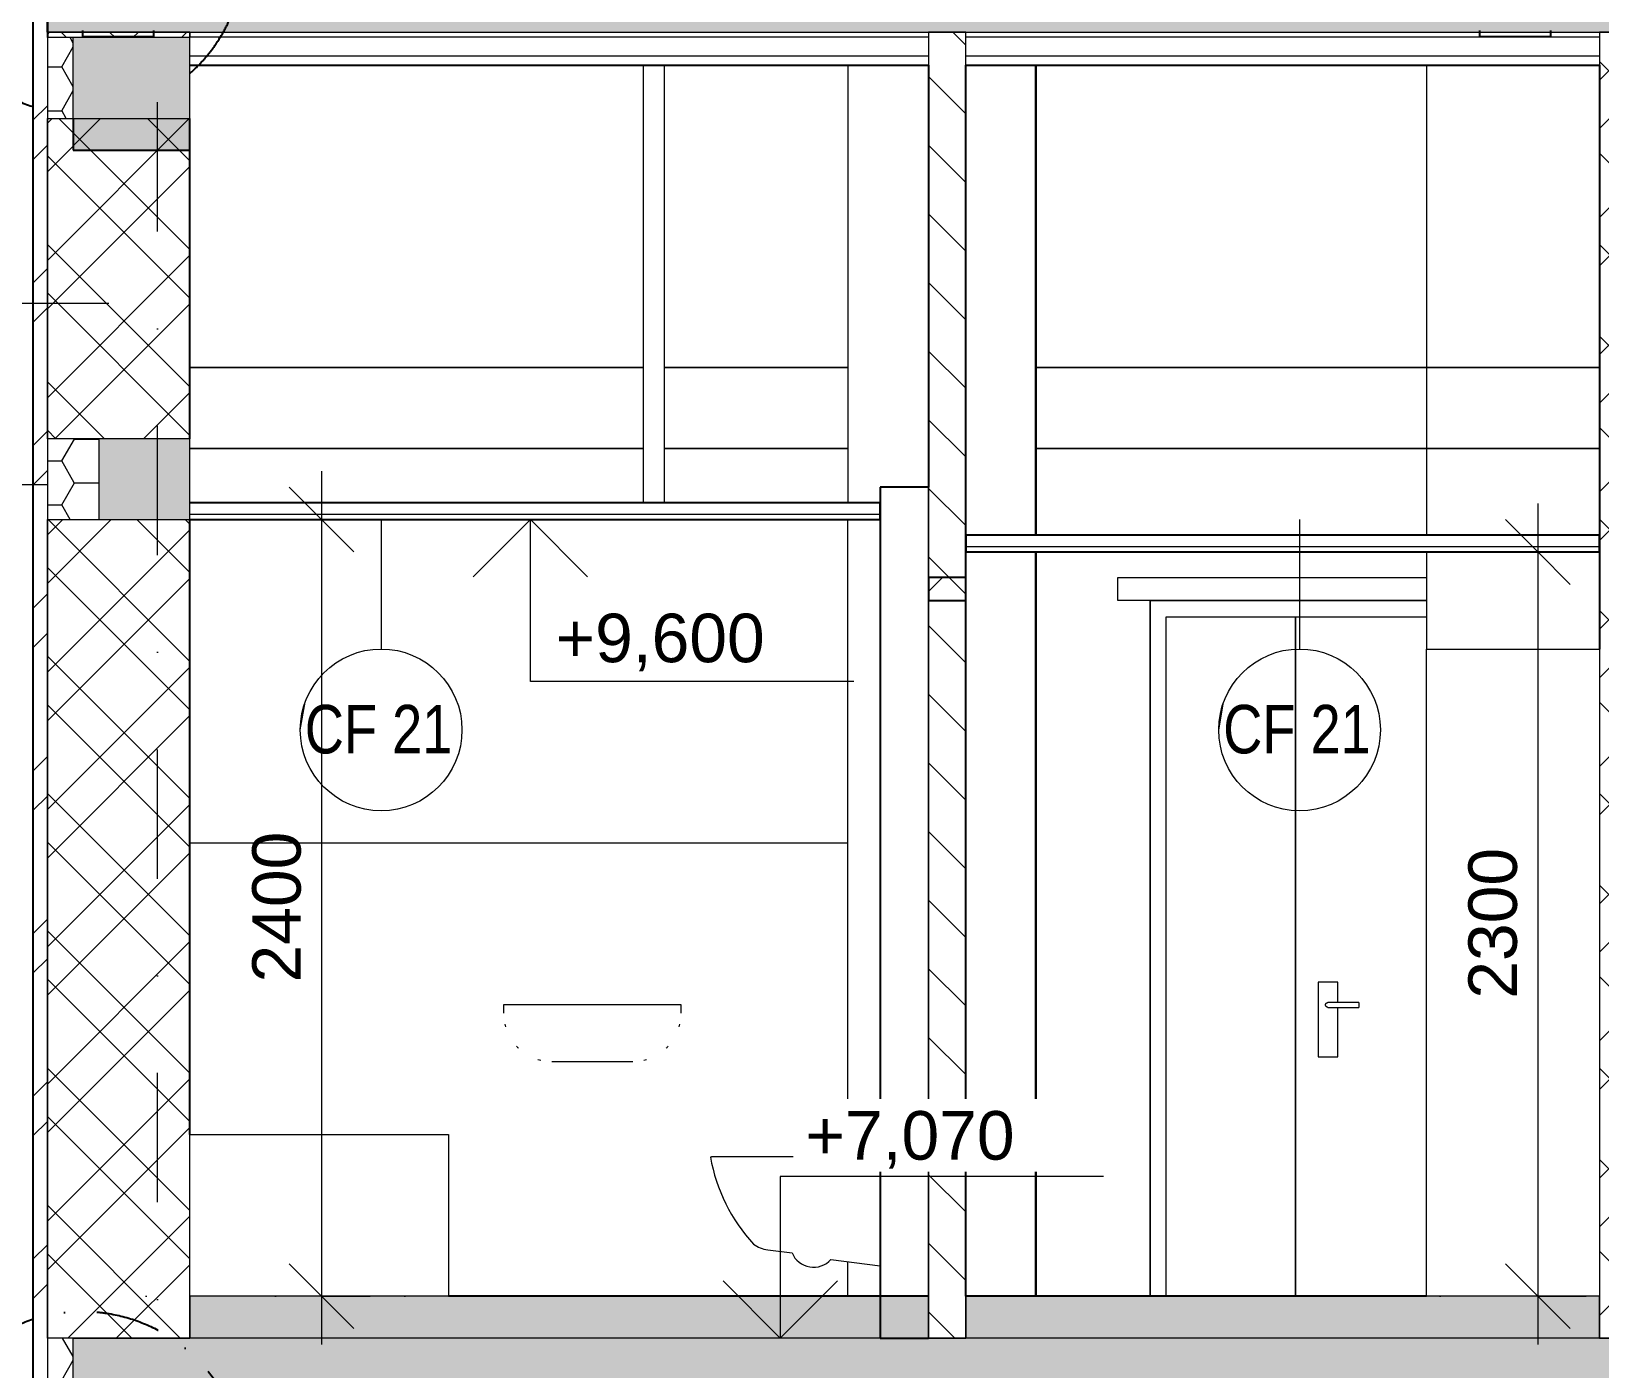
# Model space of a CAD drawing. Header units: millimetres. Extents: x -9657 to 178820, y -8645 to 72638.
# Drawn here: x 32708 to 37557, y 6976 to 11109 of the extents above; entities that cross this region are included whole.
import ezdxf

# ---------------------------------------------------------------- set-up
doc = ezdxf.new("R2010")
doc.units = ezdxf.units.MM
for name, pattern in [('HA_DashDot_10mm-S3mm', [1000, 400, -300, 0, -300]), ('HA_DashDot_4mm-S1mm', [400, 200, -100, 0, -100]), ('HA_Dot-S4mm', [400, 0, -400])]:
    doc.linetypes.add(name, pattern=pattern)
for name, color, linetype, lineweight in [('A-____-____-DIMS', 9, 'Continuous', 5), ('A-____-____-DIMS-100', 9, 'Continuous', 5), ('A-CLNG-____-IDEN', 9, 'Continuous', 9), ('A-CLNG-____-MCUT', 9, 'Continuous', 25), ('A-DETL-____-THIN', 9, 'Continuous', 9), ('A-DETL-GENF-OTLN', 9, 'Continuous', 9), ('A-DOOR-____-OTLN', 9, 'Continuous', 9), ('A-DOOR-FRAM-OTLN', 9, 'Continuous', 9), ('A-FLOR-____-MCUT', 9, 'Continuous', 25), ('A-FLOR-____-OTLN', 9, 'Continuous', 9), ('A-FLOR-____-OVHD', 9, 'HA_DashDot_4mm-S1mm', 25), ('A-FLOR-____-PATT', 9, 'Continuous', 25), ('A-FLOR-LEVL-OTLN', 9, 'Continuous', 9), ('A-GENM-____-MCUT', 9, 'Continuous', 25), ('A-GENM-____-OTLN', 9, 'Continuous', 9), ('A-ROOF-____-MCUT', 9, 'Continuous', 25), ('A-ROOF-____-PATT', 9, 'Continuous', 25), ('A-WALL-____-MCUT', 9, 'Continuous', 25), ('A-WALL-____-PATT', 9, 'Continuous', 25), ('G-____-____-DIMS', 9, 'Continuous', 5), ('I-FURN-____-OTLN', 9, 'Continuous', 9), ('I-WALL-____-MCUT', 9, 'Continuous', 25), ('I-WALL-____-OTLN', 9, 'Continuous', 9), ('P-SANR-FIXT-OTLN', 9, 'Continuous', 9), ('S-BEAM-____-MCUT', 9, 'Continuous', 25), ('S-COLS-____-OTLN', 9, 'Continuous', 9), ('S-GRID-____-OTLN', 9, 'Continuous', 5)]:
    doc.layers.add(name, color=color, linetype=linetype, lineweight=lineweight)
doc.styles.add('Arial_1', font='arial.ttf', dxfattribs={"height": 150})
doc.styles.add('Arial_3', font='arial.ttf', dxfattribs={"width": 0.8, "height": 150})
doc.dimstyles.new('Inner_Dimensions_1', dxfattribs={"dimscale": 304.8, "dimtxt": 153.03891, "dimasz": 0.656168, "dimexe": 0.492126, "dimexo": 0.0625, "dimgap": 0.065617, "dimtad": 1, "dimdec": 0, "dimzin": 0, "dimdsep": 46, "dimtxsty": 'Arial_1', "dimblk1": 'OBLIQUE', "dimblk2": 'OBLIQUE', "dimsah": 1, "dimcen": 0.09, "dimdle": 0.492126, "dimazin": 0, "dimtfac": 1, "dimtdec": 4, "dimtix": 1, "dimtmove": 0, "dimatfit": 3, "dimfxl": 0.492126, "dimfxlon": 1, "dimtvp": 1, "dimtolj": 1, "dimtzin": 0, "dimlwd": 9, "dimlwe": 9, "dimarcsym": 2})
pattern_1 = [(0, (28856.2, 1865.4), (117.187, 67.658), [78.125, -156.25]), (120, (28856.2, 1865.4), (-117.18705, 67.6579), [78.125, -156.25]), (60, (28856.2, 1865.4), (0.00045, 135.3168), [0, -156.25, 78.125, 0])]

# ---------------------------------------------------------------- blocks, each defined once
blk = doc.blocks.new('ABMV_Bathtub_Generic - 800x1700-1414026-ŘEZ C-C OBJEKT C')
at = {"layer": 'P-SANR-FIXT-OTLN', "color": 50}
for p, q in [((-44834.9, 900), (-44834.9, 1400)), ((-44834.9, 1400), (-44034.9, 1400)), ((-44034.9, 1400), (-44034.9, 900)), ((-44034.9, 900), (-44834.9, 900))]:
    blk.add_line(p, q, dxfattribs=at)
blk = doc.blocks.new('ABMV_WashBasin_Generic - 550x460-1465709-ŘEZ C-C OBJEKT C')
at = {"layer": 'P-SANR-FIXT-OTLN', "color": 50}
for p, q in [((-43864.9, 8100), (-43864.9, 8075)), ((-43714.9, 8100), (-43864.9, 8100)), ((-43464.9, 8100), (-43714.9, 8100)), ((-43314.9, 8100), (-43464.9, 8100)), ((-43314.9, 8075), (-43314.9, 8100)), ((-43714.9, 7925), (-43464.9, 7925))]:
    blk.add_line(p, q, dxfattribs=at)
for centre, start, end in [((-43714.9, 8075), 193.3248, 196.6752), ((-43464.9, 8075), 343.3248, 346.6752), ((-43714.9, 8075), 223.3248, 226.6752), ((-43464.9, 8075), 313.3248, 316.6752), ((-43714.9, 8075), 253.3105, 256.7041), ((-43464.9, 8075), 283.2959, 286.6895)]:
    blk.add_arc(centre, 150, start, end, dxfattribs=at)
blk = doc.blocks.new('ABMV_Toilet_WallHung - Default-1928451-ŘEZ C-C OBJEKT C')
at = {"layer": 'A-GENM-____-OTLN', "color": 50}
for p, q in [((-42699.9, 7630), (-43221.7, 7630)), ((-43047.5, 7343.2), (-42972.2, 7333.7)), ((-42851.9, 7313.2), (-42699.9, 7294))]:
    blk.add_line(p, q, dxfattribs=at)
for centre, radius, start, end in [((-43221.7, 7623.1), 6.88, 90, 116.1077), ((-42701.1, 7722.4), 531.8, 190.0869, 222.8303), ((-43036, 7434.1), 91.6, 233.0278, 262.7846), ((-42905.6, 7361.4), 72.2, 202.6016, 318.1053)]:
    blk.add_arc(centre, radius, start, end, dxfattribs=at)
blk = doc.blocks.new('NAB_Šatní_skříň_ADNS - 535x2000xšířka-1799859-ŘEZ C-C OBJEKT C')
at = {"layer": 'I-FURN-____-OTLN', "color": 50}
for p, q in [((-41009.9, 9200), (-40474.9, 9200)), ((-41009.9, 7200), (-41009.9, 9200)), ((-40474.9, 9200), (-40474.9, 7200)), ((-40474.9, 7200), (-41009.9, 7200))]:
    blk.add_line(p, q, dxfattribs=at)
blk = doc.blocks.new('HA_DR_Double_Swing_Solid - In_BJ_1200x2100_800-V43-ŘEZ C-C OBJEKT C')
at = {"layer": 'A-DOOR-____-OTLN', "color": 50}
for p, q in [((-41414.9, 9300), (-41414.9, 7200)), ((-41414.9, 7200), (-41414.9, 9300)), ((-41344.9, 8170), (-41344.9, 7940)), ((-41284.9, 8170), (-41344.9, 8170)), ((-41284.9, 8107.2), (-41284.9, 8170)), ((-41219.9, 8107.5), (-41314.9, 8107.5)), ((-41219.9, 8107.5), (-41219.9, 8100)), ((-41219.9, 8100), (-41219.9, 8092.5)), ((-41314.9, 8092.5), (-41219.9, 8092.5)), ((-41284.9, 7940), (-41284.9, 8092.8)), ((-41344.9, 7940), (-41284.9, 7940))]:
    blk.add_line(p, q, dxfattribs=at)
for points, knots in [([(-41322.4, 8100), (-41322.4, 8100.7), (-41322.3, 8101.6), (-41321.9, 8102.9), (-41321.4, 8103.8), (-41321, 8104.4), (-41320.5, 8104.9), (-41320.1, 8105.4), (-41319.5, 8106), (-41318.8, 8106.4), (-41318.2, 8106.7), (-41317.8, 8106.9), (-41317.3, 8107.1), (-41316.8, 8107.2), (-41316.4, 8107.4), (-41315.9, 8107.4), (-41315.4, 8107.5), (-41315.1, 8107.5), (-41314.9, 8107.5)], [0, 0, 0, 0, 0.0833333, 0.125, 0.1666667, 0.2083333, 0.2291667, 0.25, 0.2916667, 0.3333333, 0.3541667, 0.375, 0.3958333, 0.4166667, 0.4375, 0.4583333, 0.4791667, 0.5, 0.5, 0.5, 0.5]), ([(-41314.9, 8092.5), (-41315.1, 8092.5), (-41315.4, 8092.5), (-41315.9, 8092.6), (-41316.4, 8092.6), (-41316.8, 8092.8), (-41317.3, 8092.9), (-41317.8, 8093.1), (-41318.2, 8093.3), (-41318.7, 8093.5), (-41319.1, 8093.8), (-41319.6, 8094.1), (-41320.1, 8094.6), (-41320.5, 8095.1), (-41321, 8095.6), (-41321.4, 8096.2), (-41321.9, 8097.1), (-41322.3, 8098.4), (-41322.4, 8099.3), (-41322.4, 8100)], [0.5, 0.5, 0.5, 0.5, 0.5208333, 0.5416667, 0.5625, 0.5833333, 0.6041667, 0.625, 0.6458333, 0.6666667, 0.6875, 0.7083333, 0.75, 0.7708333, 0.7916667, 0.8333333, 0.875, 0.9166667, 1, 1, 1, 1])]:
    blk.add_open_spline(points, degree=3, knots=knots, dxfattribs=at)
at = {"layer": 'A-DOOR-FRAM-OTLN', "color": 50}
for p, q in [((-41864.9, 9350), (-41864.9, 7200)), ((-41009.9, 9350), (-41864.9, 9350)), ((-41814.9, 7200), (-41814.9, 9300)), ((-41814.9, 9300), (-41009.9, 9300))]:
    blk.add_line(p, q, dxfattribs=at)
blk = doc.blocks.new('HA_GM_Tiling_LineBased - Generic Tiles-1981518-ŘEZ C-C OBJEKT C')
at = {"layer": 'A-GENM-____-OTLN', "color": 50}
for p, q in [((-42799.9, 7630), (-42799.9, 9600)), ((-42799.9, 7200), (-42799.9, 7306.6))]:
    blk.add_line(p, q, dxfattribs=at)
blk = doc.blocks.new('TB_Porotherm KP11_5_1000mm - TB_Porotherm KP11_5_1000mm-V49-ŘEZ C-C OBJEKT C')
at = {"layer": 'A-GENM-____-OTLN', "lineweight": 5}
h = blk.add_hatch(dxfattribs=at)
h.set_pattern_fill('FP_27', color=256, style=0, pattern_type=2)
h.set_pattern_definition([(45, (-49176.07, 1865.4), (-176.777, 176.777), []), (45, (-49105.36, 1865.4), (-176.777, 176.777), []), (45, (-48963.93, 1865.4), (-106.066, 247.4874), [100, -50, 3.353, -46.647])])
h.paths.add_polyline_path([(-42434.9, 9350), (-42434.9, 9421), (-42549.9, 9421), (-42549.9, 9350)])
at = {"layer": 'A-GENM-____-MCUT', "color": 10}
for p, q in [((-42434.9, 9421), (-42549.9, 9421)), ((-42549.9, 9421), (-42549.9, 9350)), ((-42434.9, 9350), (-42434.9, 9421)), ((-42549.9, 9350), (-42434.9, 9350))]:
    blk.add_line(p, q, dxfattribs=at)
blk = doc.blocks.new('TB_Porotherm KP11_5_1500mm - TB_Porotherm KP11_5_1500mm-V50-ŘEZ C-C OBJEKT C')
at = {"layer": 'A-GENM-____-OTLN', "color": 50}
for p, q in [((-41964.9, 9350), (-41964.9, 9421)), ((-41964.9, 9421), (-41009.9, 9421)), ((-41009.9, 9350), (-41964.9, 9350))]:
    blk.add_line(p, q, dxfattribs=at)
blk = doc.blocks.new('VĚNEC C4 - VĚNEC C4-2082188-ŘEZ C-C OBJEKT C')
at = {"layer": 'A-FLOR-____-PATT', "lineweight": 9}
blk.add_hatch(color=254, dxfattribs=at).paths.add_polyline_path([(-44834.9, 10741.7), (-44834.9, 10840), (-45194.9, 10840), (-45194.9, 10741.7), (-44834.9, 10741.7)])
at = {"layer": 'A-FLOR-____-MCUT', "color": 10}
for p, q in [((-45194.9, 10840), (-45194.9, 10741.7)), ((-44834.9, 10741.7), (-44834.9, 10840)), ((-45194.9, 10741.7), (-44834.9, 10741.7))]:
    blk.add_line(p, q, dxfattribs=at)
blk = doc.blocks.new('185-01_OBJEKT C_Central_rvt-2-ŘEZ C-C OBJEKT C')
at = {"layer": 'A-FLOR-____-PATT', "lineweight": 5}
h = blk.add_hatch(color=7, dxfattribs=at)
h.paths.add_polyline_path([(-41181.8, 7070), (-40474.9, 7070), (-40474.9, 7200), (-42434.9, 7200), (-42434.9, 7070), (-42275.6, 7070)])
h.paths.add_polyline_path([(-44463.3, 7070), (-42549.9, 7070), (-42549.9, 7200), (-44834.9, 7200), (-44834.9, 7070)])
at = {"layer": 'A-FLOR-____-PATT', "lineweight": 9}
blk.add_hatch(color=254, dxfattribs=at).paths.add_polyline_path([(-45194.9, 6820), (-40224.9, 6820), (-40224.9, 7070), (-45194.9, 7070), (-45194.9, 6825.1)])
at = {"layer": 'A-ROOF-____-PATT', "lineweight": 5}
h = blk.add_hatch(dxfattribs=at)
h.set_pattern_fill('FP_25', color=250, style=0, pattern_type=2)
h.set_pattern_definition([(0, (-49176.066, 1865.4), (117.187, 67.658), [78.125, -156.25]), (120, (-49176.066, 1865.4), (-117.18755, 67.65879), [78.125, -156.25]), (60, (-49176.066, 1865.4), (-5e-05, 135.31592), [0, -156.25, 78.125, 0])])
h.paths.add_polyline_path([(-23434.9, 11106.7), (-22994.9, 11106.7), (-22994.9, 11363.4), (-26691.2, 11363.4), (-26691.2, 11106.7), (-23680.3, 11106.7)])
h.paths.add_polyline_path([(-28055.7, 11106.7), (-27578.6, 11106.7), (-27578.6, 11363.4), (-32449.9, 11363.4), (-32449.9, 11106.7), (-28602.6, 11106.7)])
h.paths.add_polyline_path([(-37311.6, 11106.7), (-37311.6, 11363.4), (-45274.9, 11363.4), (-45274.9, 11106.7), (-37900.3, 11106.7)])
at = {"layer": 'A-WALL-____-PATT', "lineweight": 5}
h = blk.add_hatch(dxfattribs=at)
h.set_pattern_fill('FP_24', color=250, style=0, pattern_type=2)
h.set_pattern_definition([(45, (-49176.07, 1865.4), (-251.447, 251.447), []), (45, (-49176.07, 2246.4), (-251.447, 251.447), [])])
h.paths.add_polyline_path([(-45278.7, 900), (-45274.9, 900), (-45274.9, 2300), (-45319.9, 2300), (-45319.9, 900)])
h.paths.add_polyline_path([(-45319.9, 3300), (-45274.9, 3300), (-45274.9, 5450), (-45319.9, 5450), (-45319.9, 3699.6)])
h.paths.add_polyline_path([(-45319.9, 6450), (-45274.9, 6450), (-45274.9, 11585.1), (-45319.9, 11585.1), (-45319.9, 6825.1)])
h = blk.add_hatch(dxfattribs=at)
h.set_pattern_fill('FP_21', color=250, style=0, pattern_type=2)
h.set_pattern_definition([(45, (-49176.07, 1865.4), (-212.132, 212.132), []), (45, (-49026.07, 1865.4), (-212.132, 212.132), []), (315, (-49176.07, 1865.4), (212.132, 212.132), []), (315, (-49026.07, 1865.4), (212.132, 212.132), [])])
h.paths.add_polyline_path([(-45274.9, 7070), (-44834.9, 7070), (-44834.9, 9600), (-45274.9, 9600), (-45274.9, 9850), (-44834.9, 9850), (-44834.9, 10840), (-45274.9, 10840), (-45274.9, 11090), (-44834.9, 11090), (-44834.9, 11106.7), (-45274.9, 11106.7), (-45274.9, 7200)])
h = blk.add_hatch(dxfattribs=at)
h.set_pattern_fill('FP_23', color=250, style=0, pattern_type=2)
h.set_pattern_definition([(135, (-49176.07, 1865.4), (-106.066, -106.066), [])])
h.paths.add_polyline_path([(-42434.9, 7070), (-42434.9, 11106.7), (-42549.9, 11106.7), (-42549.9, 7070)])
h = blk.add_hatch(dxfattribs=at)
h.set_pattern_fill('FP_22', color=250, style=0, pattern_type=2)
h.set_pattern_definition([(45, (-49176.07, 1865.4), (-212.132, 212.132), []), (45, (-49026.07, 1865.4), (-212.132, 212.132), []), (315, (-49176.07, 1865.4), (141.4214, 141.4214), [])])
h.paths.add_polyline_path([(-40474.9, 7070), (-40224.9, 7070), (-40224.9, 11106.7), (-40474.9, 11106.7), (-40474.9, 7200)])
at = {"layer": 'A-CLNG-____-MCUT', "color": 10}
for p, q in [((-42699.9, 9652), (-44834.9, 9652)), ((-42699.9, 9600), (-42699.9, 9652)), ((-44834.9, 9600), (-42699.9, 9600)), ((-40474.9, 9552), (-42434.9, 9552)), ((-42434.9, 9552), (-42434.9, 9500)), ((-40474.9, 9500), (-40474.9, 9552)), ((-42434.9, 9500), (-40474.9, 9500))]:
    blk.add_line(p, q, dxfattribs=at)
at = {"layer": 'A-CLNG-____-MCUT', "color": 50, "lineweight": 9}
for p, q in [((-42699.9, 9616), (-44834.9, 9616)), ((-40474.9, 9516), (-42434.9, 9516))]:
    blk.add_line(p, q, dxfattribs=at)
at = {"layer": 'A-FLOR-____-MCUT', "color": 50, "lineweight": 9}
for p, q in [((-44834.9, 7200), (-44834.9, 7070)), ((-42549.9, 7070), (-42549.9, 7200)), ((-42434.9, 7200), (-42434.9, 7070)), ((-40474.9, 7070), (-40474.9, 7200)), ((-44834.9, 7070), (-45194.9, 7070)), ((-42549.9, 7070), (-44834.9, 7070)), ((-42434.9, 7070), (-42549.9, 7070)), ((-40474.9, 7070), (-42434.9, 7070)), ((-40224.9, 7070), (-40474.9, 7070))]:
    blk.add_line(p, q, dxfattribs=at)
at = {"layer": 'A-FLOR-____-MCUT', "color": 10}
for p, q in [((-42549.9, 7200), (-44034.9, 7200)), ((-41009.9, 7200), (-42434.9, 7200))]:
    blk.add_line(p, q, dxfattribs=at)
at = {"layer": 'A-FLOR-____-OTLN', "color": 50}
for p, q in [((-41009.8, 10070), (-40474.9, 10070)), ((-41009.8, 10070), (-41009.8, 9820)), ((-40474.9, 9820), (-41009.8, 9820))]:
    blk.add_line(p, q, dxfattribs=at)
at = {"layer": 'A-ROOF-____-MCUT', "color": 10}
for p, q in [((-45274.9, 11585.1), (-45274.9, 11106.7)), ((-44834.9, 11004.7), (-42549.9, 11004.7)), ((-42434.9, 11004.7), (-40474.9, 11004.7))]:
    blk.add_line(p, q, dxfattribs=at)
at = {"layer": 'A-ROOF-____-MCUT', "color": 50, "lineweight": 9}
for p, q in [((-45274.9, 11106.7), (-44834.9, 11106.7)), ((-44834.9, 11106.7), (-42549.9, 11106.7)), ((-44834.9, 11106.7), (-44834.9, 11092.2)), ((-42549.9, 11106.7), (-42434.9, 11106.7)), ((-42434.9, 11106.7), (-40474.9, 11106.7)), ((-40474.9, 11106.7), (-40224.9, 11106.7)), ((-44834.9, 11092.2), (-42549.9, 11092.2)), ((-44834.9, 11092.2), (-44834.9, 11090)), ((-42434.9, 11092.2), (-40474.9, 11092.2)), ((-44834.9, 11033.8), (-42549.9, 11033.8)), ((-42434.9, 11033.8), (-40474.9, 11033.8))]:
    blk.add_line(p, q, dxfattribs=at)
at = {"layer": 'A-WALL-____-MCUT', "color": 10}
for p, q in [((-45319.9, 11585.1), (-45319.9, 6450)), ((-45274.9, 11106.7), (-45274.9, 11585.1)), ((-45274.9, 11106.7), (-45274.9, 11090)), ((-44834.9, 9850), (-44834.9, 10840)), ((-44834.9, 7700), (-44834.9, 9600))]:
    blk.add_line(p, q, dxfattribs=at)
at = {"layer": 'A-WALL-____-MCUT', "color": 50, "lineweight": 9}
for p, q in [((-44834.9, 11106.7), (-45274.9, 11106.7)), ((-45274.9, 11106.7), (-45274.9, 11090)), ((-45274.9, 11090), (-45274.9, 11106.7)), ((-44834.9, 11092.2), (-44834.9, 11106.7)), ((-42434.9, 11106.7), (-42549.9, 11106.7)), ((-42549.9, 11106.7), (-42549.9, 11092.2)), ((-42434.9, 11092.2), (-42434.9, 11106.7)), ((-40224.9, 11106.7), (-40474.9, 11106.7)), ((-40474.9, 11106.7), (-40474.9, 11092.2)), ((-44834.9, 11090), (-44834.9, 11092.2)), ((-42549.9, 11092.2), (-42549.9, 11033.8)), ((-42434.9, 11033.8), (-42434.9, 11092.2)), ((-40474.9, 11092.2), (-40474.9, 11033.8)), ((-42549.9, 11033.8), (-42549.9, 11004.7)), ((-42434.9, 11004.7), (-42434.9, 11033.8)), ((-40474.9, 11033.8), (-40474.9, 11004.7)), ((-45274.9, 10840), (-45274.9, 9850)), ((-45274.9, 9850), (-45274.9, 10840)), ((-42549.9, 9700), (-42549.9, 7200)), ((-42549.9, 7200), (-42549.9, 9700)), ((-45274.9, 9600), (-45274.9, 7070)), ((-45274.9, 7070), (-45274.9, 9600)), ((-44834.9, 7070), (-44834.9, 7200)), ((-42549.9, 7200), (-42549.9, 7070)), ((-42549.9, 7070), (-42549.9, 7200)), ((-42434.9, 7070), (-42434.9, 7200)), ((-40474.9, 7200), (-40474.9, 7070)), ((-45194.9, 7070), (-44834.9, 7070)), ((-42549.9, 7070), (-42434.9, 7070)), ((-40474.9, 7070), (-40224.9, 7070))]:
    blk.add_line(p, q, dxfattribs=at)
at = {"layer": 'I-WALL-____-MCUT', "color": 10}
for p, q in [((-42549.9, 11004.7), (-42549.9, 9700)), ((-42434.9, 7200), (-42434.9, 11004.7)), ((-40474.9, 11004.7), (-40474.9, 9200)), ((-42699.9, 9700), (-42699.9, 7070)), ((-42549.9, 9700), (-42699.9, 9700)), ((-42699.9, 7070), (-42549.9, 7070))]:
    blk.add_line(p, q, dxfattribs=at)
at = {"layer": 'I-WALL-____-OTLN', "color": 50}
for p, q in [((-42799.9, 11004.7), (-42799.9, 9652)), ((-42219.9, 9552), (-42219.9, 11004.7)), ((-41009.9, 11004.7), (-41009.9, 10070)), ((-44834.9, 10070), (-43431.9, 10070)), ((-43431.9, 10070), (-44834.9, 10070)), ((-43367.9, 10070), (-42799.9, 10070)), ((-42799.9, 10070), (-43367.9, 10070)), ((-42217.4, 10070), (-41009.9, 10070)), ((-41009.9, 10070), (-42217.4, 10070)), ((-41009.9, 10070), (-40474.9, 10070)), ((-40474.9, 10070), (-41009.9, 10070)), ((-41009.9, 10070), (-41009.9, 9820)), ((-43431.9, 9820), (-44834.9, 9820)), ((-44834.9, 9820), (-43431.9, 9820)), ((-42799.9, 9820), (-43367.9, 9820)), ((-43367.9, 9820), (-42799.9, 9820)), ((-41009.9, 9820), (-42217.4, 9820)), ((-42217.4, 9820), (-41009.9, 9820)), ((-40474.9, 9820), (-41009.9, 9820)), ((-41009.9, 9820), (-41009.9, 9552)), ((-41009.9, 9820), (-40474.9, 9820)), ((-42219.9, 7200), (-42219.9, 9500)), ((-41009.9, 9500), (-41009.9, 9200)), ((-41864.9, 7200), (-41864.9, 9350)), ((-41864.9, 9350), (-41009.9, 9350)), ((-42799.9, 8600), (-44834.9, 8600))]:
    blk.add_line(p, q, dxfattribs=at)
at = {"layer": 'S-COLS-____-OTLN', "color": 50}
for p, q in [((-43431.9, 9652), (-43431.9, 11004.7)), ((-43367.9, 11004.7), (-43367.9, 9652)), ((-42217.4, 11004.7), (-42217.4, 9552)), ((-42217.4, 9500), (-42217.4, 7200))]:
    blk.add_line(p, q, dxfattribs=at)
at = {"layer": 'A-DOOR-____-OTLN', "color": 50, "lineweight": 9}
blk.add_blockref('HA_DR_Double_Swing_Solid - In_BJ_1200x2100_800-V43-ŘEZ C-C OBJEKT C', (0, 0), dxfattribs=at)
at = {"layer": 'A-FLOR-____-OTLN', "color": 50, "lineweight": 9}
blk.add_blockref('VĚNEC C4 - VĚNEC C4-2082188-ŘEZ C-C OBJEKT C', (0, 0), dxfattribs=at)
at = {"layer": 'A-GENM-____-OTLN', "color": 50, "lineweight": 9}
for name in ['HA_GM_Tiling_LineBased - Generic Tiles-1981518-ŘEZ C-C OBJEKT C', 'TB_Porotherm KP11_5_1000mm - TB_Porotherm KP11_5_1000mm-V49-ŘEZ C-C OBJEKT C', 'TB_Porotherm KP11_5_1500mm - TB_Porotherm KP11_5_1500mm-V50-ŘEZ C-C OBJEKT C']:
    blk.add_blockref(name, (0, 0), dxfattribs=at)
at = {"layer": 'I-FURN-____-OTLN', "color": 50, "lineweight": 9}
blk.add_blockref('NAB_Šatní_skříň_ADNS - 535x2000xšířka-1799859-ŘEZ C-C OBJEKT C', (0, 0), dxfattribs=at)
at = {"layer": 'P-SANR-FIXT-OTLN', "color": 50, "lineweight": 9}
for name, p in [('ABMV_WashBasin_Generic - 550x460-1465709-ŘEZ C-C OBJEKT C', (0, 0)), ('ABMV_Bathtub_Generic - 800x1700-1414026-ŘEZ C-C OBJEKT C', (0, 6300)), ('ABMV_Toilet_WallHung - Default-1928451-ŘEZ C-C OBJEKT C', (0, 0))]:
    blk.add_blockref(name, p, dxfattribs=at)
blk = doc.blocks.new('BD Libuτ_IFC_210924_ifc-2-ŘEZ C-C OBJEKT C')
at = {"layer": 'S-BEAM-____-MCUT', "color": 10}
for p, q in [((-45166.2, 11111.6), (-45166.2, 11093)), ((-44946.2, 11093), (-44946.2, 11111.6)), ((-40846.2, 11111.5), (-40846.2, 11092.9)), ((-40626.2, 11092.9), (-40626.2, 11111.5)), ((-45166.2, 11093), (-44946.2, 11093)), ((-40846.2, 11092.9), (-40626.2, 11092.9))]:
    blk.add_line(p, q, dxfattribs=at)
blk = doc.blocks.new('Spot Elevations - Default-792506-ŘEZ C-C OBJEKT C')
at = {"layer": 'G-____-____-DIMS', "lineweight": 9}
for p, q in [((-20676.7, 1400), (-21676.7, 1400)), ((-21676.7, 1400), (-21676.7, 900)), ((-21853.5, 1076.8), (-21676.7, 900)), ((-21676.7, 900), (-21499.9, 1076.8))]:
    blk.add_line(p, q, dxfattribs=at)
blk = doc.blocks.new('HA_Tag_Ceiling - Group _ Type Mark-1822524-ŘEZ C-C OBJEKT C')
at = {"layer": 'A-CLNG-____-IDEN'}
blk.add_line((-34987.4, 9150.1), (-34972.3, 9235.6), dxfattribs=at)
blk.add_circle((-34737.4, 9150.1), 250, dxfattribs=at)
blk = doc.blocks.new('Spot Elevations - Flipped-794089-ŘEZ C-C OBJEKT C')
at = {"layer": 'G-____-____-DIMS', "lineweight": 9}
for p, q in [((-44881.8, -206.8), (-44705, -30)), ((-44705, -30), (-44528.3, -206.8)), ((-44705, -530), (-44705, -30)), ((-43705, -530), (-44705, -530))]:
    blk.add_line(p, q, dxfattribs=at)
blk = doc.blocks.new('DIMBLOCK122-ŘEZ C-C OBJEKT C')
at = {"layer": 'A-____-____-DIMS-100', "lineweight": 9}
for p, q in [((37366.2, 9650), (37366.2, 7050)), ((37366.2, 9500), (37266.2, 9600)), ((37516.2, 9500), (37216.2, 9500)), ((37366.2, 9500), (37466.2, 9400)), ((37366.2, 9500), (37516.2, 9500)), ((37366.2, 7200), (37266.2, 7300)), ((37516.2, 7200), (37216.2, 7200)), ((37366.2, 7200), (37466.2, 7100)), ((37366.2, 7200), (37516.2, 7200))]:
    blk.add_line(p, q, dxfattribs=at)
at = {"layer": 'A-____-____-DIMS-100', "color": 0, "lineweight": 9, "insert": (37151.5, 8119.3), "char_height": 150, "width": 553.765, "attachment_point": 1, "rotation": 90, "line_spacing_factor": 0.941778, "style": 'Arial_1'}
blk.add_mtext('2300', dxfattribs=at)
blk = doc.blocks.new('_Oblique')
at = {"color": 0, "linetype": 'ByBlock', "lineweight": -2}
blk.add_line((-0.5, -0.5), (0.5, 0.5), dxfattribs=at)
blk = doc.blocks.new('DIMBLOCK123-ŘEZ C-C OBJEKT C')
at = {"layer": 'A-____-____-DIMS-100', "lineweight": 9}
for p, q in [((33605.4, 9750), (33605.4, 7050)), ((33605.4, 9600), (33505.4, 9700)), ((33755.4, 9600), (33455.4, 9600)), ((33605.4, 9600), (33705.4, 9500)), ((33605.4, 9600), (33755.4, 9600)), ((33605.4, 7200), (33505.4, 7300)), ((33755.4, 7200), (33455.4, 7200)), ((33605.4, 7200), (33705.4, 7100)), ((33605.4, 7200), (33755.4, 7200))]:
    blk.add_line(p, q, dxfattribs=at)
at = {"layer": 'A-____-____-DIMS-100', "color": 0, "lineweight": 9, "insert": (33390.7, 8169.3), "char_height": 150, "width": 553.765, "attachment_point": 1, "rotation": 90, "line_spacing_factor": 0.941778, "style": 'Arial_1'}
blk.add_mtext('2400', dxfattribs=at)

msp = doc.modelspace()

# ---------------------------------------------------------------- hatches: boundary and pattern name
at = {"layer": 'A-DETL-GENF-OTLN', "lineweight": 5}
h = msp.add_hatch(dxfattribs=at)
h.set_pattern_fill('FP_31', color=250, style=0, pattern_type=2)
h.set_pattern_definition(pattern_1)
h.paths.add_polyline_path([(32837.4, 10840), (32837.4, 11090), (32757.4, 11090), (32757.4, 10840)])
at = {"layer": 'A-DETL-GENF-OTLN'}
for points in [[(33197.4, 10840), (33197.4, 11090), (32837.4, 11090), (32837.4, 10840)], [(33197.4, 9600), (33197.4, 9850), (32917.4, 9850), (32917.4, 9600)]]:
    msp.add_hatch(color=254, dxfattribs=at).paths.add_polyline_path(points)
at = {"layer": 'A-DETL-GENF-OTLN', "lineweight": 5}
h = msp.add_hatch(dxfattribs=at)
h.set_pattern_fill('FP_31', color=250, style=0, pattern_type=2)
h.set_pattern_definition(pattern_1)
h.paths.add_polyline_path([(32917.4, 9600), (32917.4, 9850), (32757.4, 9850), (32757.4, 9600)])
h = msp.add_hatch(dxfattribs=at)
h.set_pattern_fill('FP_25', color=250, style=0, pattern_type=2)
h.set_pattern_definition([(0, (28856.2, 1865.4), (117.187, 67.658), [78.125, -156.25]), (120, (28856.2, 1865.4), (-117.18755, 67.6588), [78.125, -156.25]), (60, (28856.2, 1865.4), (-5e-05, 135.3159), [0, -156.25, 78.125, 0])])
h.paths.add_polyline_path([(32837.4, 6820), (32837.4, 7070), (32757.4, 7070), (32757.4, 6820)])

# ---------------------------------------------------------------- linework, layer by layer
at = {"layer": 'A-CLNG-____-IDEN'}
for p, q in [((33789.4, 9600), (33789.4, 9200.1)), ((36629.4, 9600), (36629.4, 9200.1))]:
    msp.add_line(p, q, dxfattribs=at)
at = {"layer": 'A-DETL-____-THIN'}
for p, q in [((32837.4, 11090), (32757.4, 11090)), ((32757.4, 11090), (32757.4, 10840)), ((33197.4, 11090), (32837.4, 11090)), ((32837.4, 10840), (32837.4, 11090)), ((33197.4, 10840), (33197.4, 11090)), ((32757.4, 10840), (32837.4, 10840)), ((32837.4, 10840), (33197.4, 10840)), ((32407.4, 10269), (32947.4, 10269)), ((32917.4, 9850), (32757.4, 9850)), ((32757.4, 9850), (32757.4, 9600)), ((33197.4, 9850), (32917.4, 9850)), ((32917.4, 9600), (32917.4, 9850)), ((33197.4, 9600), (33197.4, 9850)), ((32407.4, 9709), (32757.4, 9709)), ((32757.4, 9600), (32917.4, 9600)), ((32917.4, 9600), (33197.4, 9600)), ((32837.4, 7070), (32757.4, 7070)), ((32757.4, 7070), (32757.4, 6820)), ((32837.4, 6820), (32837.4, 7070))]:
    msp.add_line(p, q, dxfattribs=at)
at = {"layer": 'A-FLOR-____-OVHD'}
msp.add_circle((32865.9, 6652.6), 500, dxfattribs=at)
for start, end in [(360, 257.401), (311.7416, 360)]:
    msp.add_arc((32865.9, 11352.6), 500, start, end, dxfattribs=at)
at = {"layer": 'A-FLOR-LEVL-OTLN', "linetype": 'HA_Dot-S4mm', "lineweight": 5}
msp.add_line((22260.1, 7200), (59899.9, 7200), dxfattribs=at)
at = {"layer": 'S-GRID-____-OTLN', "linetype": 'HA_DashDot_10mm-S3mm', "lineweight": 9}
msp.add_line((33098.2, -4511.3), (33098.2, 12450.2), dxfattribs=at)

# ---------------------------------------------------------------- block references
at = {"lineweight": 5}
for name in ['185-01_OBJEKT C_Central_rvt-2-ŘEZ C-C OBJEKT C', 'BD Libuτ_IFC_210924_ifc-2-ŘEZ C-C OBJEKT C']:
    msp.add_blockref(name, (78032.3, 0), dxfattribs=at)
at = {"layer": 'A-CLNG-____-IDEN'}
for p in [(68526.8, -200), (71366.8, -200)]:
    msp.add_blockref('HA_Tag_Ceiling - Group _ Type Mark-1822524-ŘEZ C-C OBJEKT C', p, dxfattribs=at)
at = {"layer": 'G-____-____-DIMS', "lineweight": 9}
for name, p in [('Spot Elevations - Flipped-794089-ŘEZ C-C OBJEKT C', (78956, 9630)), ('Spot Elevations - Default-792506-ŘEZ C-C OBJEKT C', (56700.3, 6170))]:
    msp.add_blockref(name, p, dxfattribs=at)

# ---------------------------------------------------------------- texts
at = {"layer": 'A-CLNG-____-IDEN', "lineweight": 5, "char_height": 150, "width": 564.388, "attachment_point": 1, "style": 'Arial_3'}
for insert in [(33553.3, 9027.4), (36393.3, 9027.4)]:
    msp.add_mtext('CF 21', dxfattribs=dict(at, insert=insert))

# ---------------------------------------------------------------- dimensions: what is measured, and where the dimension line sits
at = {"layer": 'A-____-____-DIMS', "lineweight": 9}
for base, p1, p2, override, picture, middle in [((33605.4, 7200), (33755.4, 9600), (33755.4, 7200), {"dimpost": '<>', "dimfxl": 2400}, 'DIMBLOCK123-ŘEZ C-C OBJEKT C', (33508.9, 8400)), ((37366.2, 7200), (37516.2, 9500), (37516.2, 7200), {"dimpost": '<>', "dimfxl": 2300}, 'DIMBLOCK122-ŘEZ C-C OBJEKT C', (37269.6, 8350))]:
    dim = msp.add_linear_dim(base=base, p1=p1, p2=p2, angle=90, dimstyle='Inner_Dimensions_1', override=override, dxfattribs=at)
    dim.commit()
    dim.dimension.update_dxf_attribs({"geometry": picture, "text_midpoint": middle})

# ---------------------------------------------------------------- next in the draw order: texts
at = {"layer": 'G-____-____-DIMS', "lineweight": 9, "char_height": 150, "width": 773.133, "attachment_point": 1, "line_spacing_factor": 0.941778, "style": 'Arial_1', "bg_fill": 3, "box_fill_scale": 1.25, "bg_fill_color": 256, "bg_fill_true_color": 13158600, "bg_fill_transparency": 0}
for s, insert in [('+9,600', (34328.8, 9309.3)), ('+7,070', (35101.5, 7771.8))]:
    msp.add_mtext(s, dxfattribs=dict(at, insert=insert))

doc.saveas('drawing.dxf')
